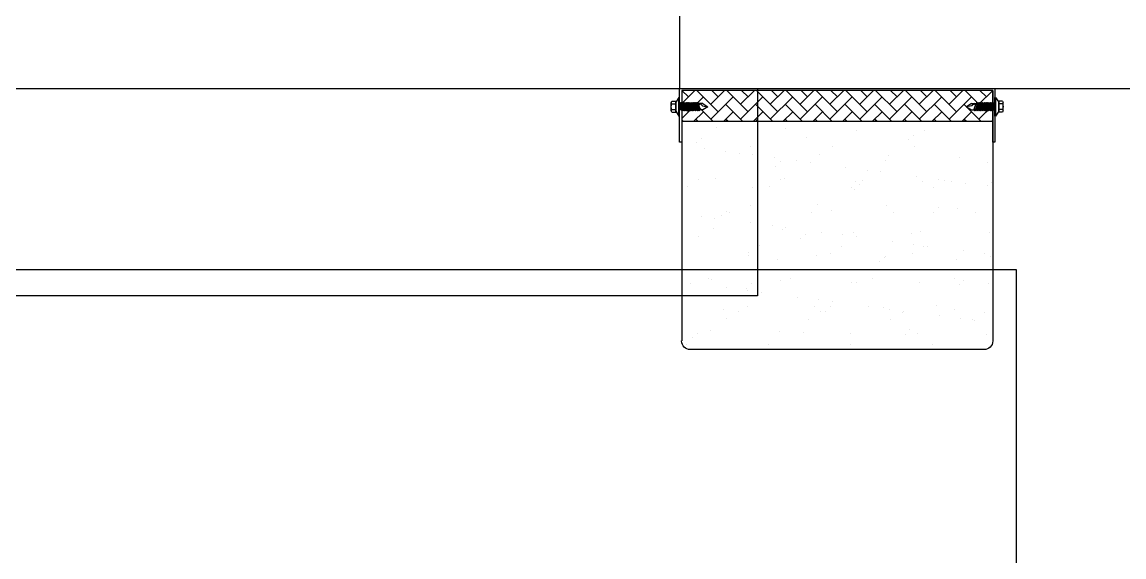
# Model space of a CAD drawing. Header units: millimetres. Extents: x 13515 to 183937, y -33900 to -660.
# Drawn here: x 58742.25 to 58758.89, y -20430.42 to -20422.35 of the extents above; entities that cross this region are included whole.
import ezdxf

# ---------------------------------------------------------------- set-up
doc = ezdxf.new("R2010")
doc.units = ezdxf.units.MM
doc.header["$LTSCALE"] = 100
doc.header["$MEASUREMENT"] = 0
doc.layers.get('0').update_dxf_attribs({"linetype": 'CONTINUOUS'})
for name, color, linetype in [('ELE7 (0.07)', 8, 'CONTINUOUS'), ('ELE9', 9, 'CONTINUOUS'), ('FIN(패널-T75 글라스울)', 6, 'CONTINUOUS'), ('OVERHEAD DOOR - ELE', 9, 'CONTINUOUS'), ('OVERHEAD DOOR - ETC', 252, 'CONTINUOUS'), ('주차-화물', 251, 'CONTINUOUS')]:
    doc.layers.add(name, color=color, linetype=linetype)

# ---------------------------------------------------------------- blocks, each defined once
blk = doc.blocks.new('A$Ca9da7916')
at = {"layer": 'ELE7 (0.07)', "ltscale": 0.002}
blk.add_line((227, 7675), (227, 10125), dxfattribs=at)
at = {"layer": 'FIN(패널-T75 글라스울)'}
for p, q in [((227, 10050), (227, 11000)), ((702, 10050), (227, 10050))]:
    blk.add_line(p, q, dxfattribs=at)
at = {"layer": 'OVERHEAD DOOR - ELE', "ltscale": 0.002}
for p, q in [((27, 10125), (27, 7675)), ((227, 10125), (27, 10125))]:
    blk.add_line(p, q, dxfattribs=at)
at = {"layer": 'OVERHEAD DOOR - ETC', "ltscale": 0.002}
for p, q in [((227, 10354), (175, 10354)), ((175, 10354), (175, 10352)), ((227, 10050), (227, 10354)), ((-10.2, 10346), (-10.2, 10346)), ((11.1, 10343.7), (11.1, 10343.7)), ((38.8, 10347.6), (38.8, 10347.6)), ((64.9, 10349.5), (64.9, 10349.5)), ((67.6, 10344.3), (67.6, 10344.3)), ((87.7, 10349.2), (87.7, 10349.2)), ((133, 10347.1), (133, 10347.1)), ((136.6, 10350.8), (136.6, 10350.8)), ((155.1, 10347.4), (155.1, 10347.4)), ((175, 10352), (225, 10352)), ((195, 10350.8), (196.2, 10352)), ((197.3, 10338.7), (210.6, 10352)), ((204.4, 10345.9), (225, 10325.3)), ((211.6, 10338.7), (224.9, 10352)), ((218.8, 10345.9), (225, 10339.7)), ((225, 10352), (225, 10052)), ((3.1, 10334.2), (3.1, 10334.2)), ((4.2, 10332.9), (4.2, 10332.9)), ((106.9, 10335.4), (106.9, 10335.4)), ((195, 10340.9), (211.6, 10324.3)), ((195, 10322.1), (204.4, 10331.5)), ((197.3, 10309.9), (218.8, 10331.5)), ((4.9, 10320.9), (4.9, 10320.9)), ((41.7, 10324.3), (41.7, 10324.3)), ((70.3, 10323.7), (70.3, 10323.7)), ((134.8, 10325.3), (134.8, 10325.3)), ((195, 10326.6), (197.3, 10324.3)), ((211.6, 10309.9), (225, 10323.3)), ((13.3, 10315.3), (13.3, 10315.3)), ((37.4, 10319.6), (37.4, 10319.6)), ((43.3, 10314.9), (43.3, 10314.9)), ((62.3, 10316.9), (62.3, 10316.9)), ((111.2, 10318.5), (111.2, 10318.5)), ((137.5, 10312.6), (137.5, 10312.6)), ((160.1, 10320.1), (160.1, 10320.1)), ((195, 10312.2), (211.6, 10295.6)), ((204.4, 10317.1), (225, 10296.6)), ((218.8, 10317.1), (225, 10310.9)), ((7.6, 10300.3), (7.6, 10300.3)), ((111.7, 10300), (111.7, 10300)), ((138.4, 10305.6), (138.4, 10305.6)), ((195, 10293.3), (204.4, 10302.8)), ((197.3, 10281.2), (218.8, 10302.8)), ((-20.3, 10294.4), (-20.3, 10294.4)), ((17.1, 10297.5), (17.1, 10297.5)), ((74.8, 10289.2), (74.8, 10289.2)), ((107.4, 10295.3), (107.4, 10295.3)), ((131.6, 10294.9), (131.6, 10294.9)), ((139.2, 10299.4), (139.2, 10299.4)), ((195, 10297.8), (197.3, 10295.6)), ((211.6, 10281.2), (225, 10294.6)), ((-9.3, 10279.5), (-9.3, 10279.5)), ((39.6, 10281.1), (39.6, 10281.1)), ((74.8, 10285.1), (74.8, 10285.1)), ((88.6, 10282.7), (88.6, 10282.7)), ((137.5, 10284.3), (137.5, 10284.3)), ((142, 10278.7), (142, 10278.7)), ((186.4, 10285.9), (186.4, 10285.9)), ((195, 10283.5), (211.6, 10266.8)), ((204.4, 10288.4), (225, 10267.8)), ((218.8, 10288.4), (225, 10282.2)), ((-6, 10272.2), (-6, 10272.2)), ((68, 10274.4), (68, 10274.4)), ((76.6, 10276), (76.6, 10276)), ((87.1, 10273.2), (87.1, 10273.2)), ((170.6, 10276.8), (170.6, 10276.8)), ((177.4, 10271), (177.4, 10271)), ((181.7, 10275.7), (181.7, 10275.7)), ((195, 10264.6), (204.4, 10274)), ((195, 10269.1), (197.3, 10266.8)), ((197.3, 10252.5), (218.8, 10274)), ((-10.3, 10267.5), (-10.3, 10267.5)), ((11.2, 10264.6), (11.2, 10264.6)), ((12.1, 10265.8), (12.1, 10265.8)), ((204.4, 10259.7), (225, 10239.1)), ((211.6, 10252.5), (225, 10265.8)), ((218.8, 10259.7), (225, 10253.5)), ((4.4, 10253.8), (4.4, 10253.8)), ((13.9, 10252.6), (13.9, 10252.6)), ((15.8, 10246.7), (15.8, 10246.7)), ((64, 10247.9), (64, 10247.9)), ((64.7, 10248.3), (64.7, 10248.3)), ((79.3, 10255.3), (79.3, 10255.3)), ((107, 10256.3), (107, 10256.3)), ((113.7, 10249.9), (113.7, 10249.9)), ((157.1, 10248.9), (157.1, 10248.9)), ((162.6, 10251.5), (162.6, 10251.5)), ((195, 10254.7), (211.6, 10238.1)), ((43.4, 10235.8), (43.4, 10235.8)), ((59.7, 10243.2), (59.7, 10243.2)), ((146.5, 10244.2), (146.5, 10244.2)), ((195, 10235.8), (204.4, 10245.3)), ((195, 10240.4), (197.3, 10238.1)), ((197.3, 10223.7), (218.8, 10245.3)), ((211.6, 10223.7), (225, 10237.1)), ((16.6, 10231.9), (16.6, 10231.9)), ((138.5, 10226.5), (138.5, 10226.5)), ((148.2, 10231), (148.2, 10231)), ((195, 10226), (211.6, 10209.4)), ((204.4, 10230.9), (225, 10210.4)), ((218.8, 10230.9), (225, 10224.7)), ((-20.2, 10215.3), (-20.2, 10215.3)), ((-9.6, 10214.5), (-9.6, 10214.5)), ((39.3, 10216.1), (39.3, 10216.1)), ((39.4, 10221.1), (39.4, 10221.1)), ((83.8, 10220.8), (83.8, 10220.8)), ((88.2, 10217.7), (88.2, 10217.7)), ((129.7, 10218.9), (129.7, 10218.9)), ((131.7, 10215.8), (131.7, 10215.8)), ((134, 10223.6), (134, 10223.6)), ((137.2, 10219.3), (137.2, 10219.3)), ((186.1, 10220.9), (186.1, 10220.9)), ((195, 10207.1), (204.4, 10216.5)), ((197.3, 10195), (218.8, 10216.5)), ((74.9, 10206), (74.9, 10206)), ((85.6, 10207.6), (85.6, 10207.6)), ((151, 10210.4), (151, 10210.4)), ((195, 10211.6), (197.3, 10209.4)), ((211.6, 10195), (225, 10208.4)), ((16.3, 10195.9), (16.3, 10195.9)), ((21.1, 10197.4), (21.1, 10197.4)), ((68.1, 10195.3), (68.1, 10195.3)), ((109.4, 10196.8), (109.4, 10196.8)), ((170.8, 10197.7), (170.8, 10197.7)), ((195, 10197.3), (211.6, 10180.6)), ((204.4, 10202.2), (225, 10181.6)), ((218.8, 10202.2), (225, 10196)), ((11.3, 10185.5), (11.3, 10185.5)), ((12, 10191.2), (12, 10191.2)), ((22.9, 10184.2), (22.9, 10184.2)), ((88.3, 10187), (88.3, 10187)), ((114.5, 10183.4), (114.5, 10183.4)), ((163.5, 10185), (163.5, 10185)), ((195, 10178.4), (204.4, 10187.8)), ((195, 10182.9), (197.3, 10180.6)), ((197.3, 10166.3), (218.8, 10187.8)), ((4.5, 10174.7), (4.5, 10174.7)), ((16.6, 10180.2), (16.6, 10180.2)), ((65.6, 10181.8), (65.6, 10181.8)), ((107.2, 10177.2), (107.2, 10177.2)), ((155.5, 10175.9), (155.5, 10175.9)), ((179.4, 10172.5), (179.4, 10172.5)), ((204.4, 10173.4), (225, 10152.9)), ((211.6, 10166.3), (225, 10179.6)), ((218.8, 10173.4), (225, 10167.3)), ((-8.3, 10169.1), (-8.3, 10169.1)), ((25.6, 10163.5), (25.6, 10163.5)), ((82, 10166.9), (82, 10166.9)), ((86.3, 10171.6), (86.3, 10171.6)), ((157.2, 10162.7), (157.2, 10162.7)), ((195, 10168.5), (211.6, 10151.9)), ((43.6, 10156.7), (43.6, 10156.7)), ((92.8, 10152.5), (92.8, 10152.5)), ((188.6, 10152.3), (188.6, 10152.3)), ((195, 10149.6), (204.4, 10159.1)), ((195, 10154.1), (197.3, 10151.9)), ((197.3, 10137.5), (218.8, 10159.1)), ((211.6, 10137.5), (225, 10150.9)), ((-7.2, 10145.9), (-7.2, 10145.9)), ((41.8, 10147.5), (41.8, 10147.5)), ((61.7, 10144.8), (61.7, 10144.8)), ((90.7, 10149.1), (90.7, 10149.1)), ((138.7, 10147.4), (138.7, 10147.4)), ((139.7, 10150.7), (139.7, 10150.7)), ((152, 10142.6), (152, 10142.6)), ((156.3, 10147.3), (156.3, 10147.3)), ((160, 10142), (160, 10142)), ((204.4, 10144.7), (225, 10124.1)), ((218.8, 10144.7), (225, 10138.5)), ((-20.1, 10136.2), (-20.1, 10136.2)), ((94.6, 10139.2), (94.6, 10139.2)), ((131.9, 10136.7), (131.9, 10136.7)), ((195, 10139.8), (211.6, 10123.2)), ((195, 10120.9), (204.4, 10130.3)), ((197.3, 10108.8), (218.8, 10130.3)), ((30.1, 10129), (30.1, 10129)), ((38.6, 10119.5), (38.6, 10119.5)), ((75.1, 10126.9), (75.1, 10126.9)), ((131.7, 10120.5), (131.7, 10120.5)), ((163.2, 10120.1), (163.2, 10120.1)), ((195, 10125.4), (197.3, 10123.2)), ((211.6, 10108.8), (225, 10122.2)), ((16.3, 10115.3), (16.3, 10115.3)), ((31.9, 10115.8), (31.9, 10115.8)), ((34.3, 10114.8), (34.3, 10114.8)), ((65.3, 10116.9), (65.3, 10116.9)), ((68.3, 10116.2), (68.3, 10116.2)), ((97.3, 10118.6), (97.3, 10118.6)), ((114.2, 10118.5), (114.2, 10118.5)), ((170.9, 10118.6), (170.9, 10118.6)), ((195, 10111), (211.6, 10094.4)), ((204.4, 10116), (225, 10095.4)), ((218.8, 10116), (225, 10109.8)), ((11.5, 10106.4), (11.5, 10106.4)), ((107.3, 10098.1), (107.3, 10098.1)), ((164.5, 10107.5), (164.5, 10107.5)), ((195, 10092.2), (204.4, 10101.6)), ((197.3, 10080), (218.8, 10101.6)), ((4.7, 10095.6), (4.7, 10095.6)), ((14, 10092.7), (14, 10092.7)), ((34.6, 10095.2), (34.6, 10095.2)), ((104.3, 10090.5), (104.3, 10090.5)), ((108.6, 10095.2), (108.6, 10095.2)), ((166.2, 10094.3), (166.2, 10094.3)), ((195, 10096.7), (197.3, 10094.4)), ((204.4, 10087.2), (225, 10066.7)), ((211.6, 10080), (225, 10093.4)), ((218.8, 10087.2), (225, 10081)), ((-6.3, 10079.4), (-6.3, 10079.4)), ((42.6, 10081), (42.6, 10081)), ((43.7, 10077.6), (43.7, 10077.6)), ((91.6, 10082.6), (91.6, 10082.6)), ((101.8, 10084.1), (101.8, 10084.1)), ((140.5, 10084.2), (140.5, 10084.2)), ((189.4, 10085.8), (189.4, 10085.8)), ((195, 10082.3), (211.6, 10065.7)), ((-9.1, 10067.4), (-9.1, 10067.4)), ((84, 10068.4), (84, 10068.4)), ((103.6, 10070.9), (103.6, 10070.9)), ((138.8, 10068.3), (138.8, 10068.3)), ((169, 10073.6), (169, 10073.6)), ((174.3, 10066.2), (174.3, 10066.2)), ((178.6, 10070.9), (178.6, 10070.9)), ((195, 10063.4), (204.4, 10072.9)), ((195, 10067.9), (197.3, 10065.7)), ((197.9, 10052), (218.8, 10072.9)), ((-19.9, 10057.1), (-19.9, 10057.1)), ((-13.4, 10062.8), (-13.4, 10062.8)), ((39.1, 10060.7), (39.1, 10060.7)), ((132, 10057.6), (132, 10057.6)), ((204.4, 10058.5), (210.9, 10052)), ((212.3, 10052), (225, 10064.7)), ((218.8, 10058.5), (225, 10052.3)), ((175, 10052), (175, 10050)), ((225, 10052), (175, 10052)), ((175, 10050), (227, 10050)), ((195, 10053.6), (196.6, 10052))]:
    blk.add_line(p, q, dxfattribs=at)
at = {"layer": 'OVERHEAD DOOR - ETC'}
for p, q in [((205, 10357.8), (200.3, 10354.8)), ((218.3, 10354.8), (200.3, 10354.8)), ((200.3, 10354.8), (200.3, 10354)), ((200.3, 10354.8), (218.3, 10354.8)), ((200.3, 10354), (218.3, 10354)), ((204.1, 10361.5), (204.1, 10357.8)), ((204.1, 10357.8), (214.6, 10357.8)), ((213.6, 10357.8), (205, 10357.8)), ((205.2, 10362), (213.4, 10362)), ((205.2, 10351.6), (211.1, 10354)), ((205.2, 10349.8), (213.5, 10353.2)), ((205.2, 10349.8), (213.5, 10353.2)), ((206.2, 10352.4), (206.2, 10354)), ((211.9, 10354), (206.2, 10351.6)), ((206.2, 10352.4), (210, 10354)), ((206.2, 10350.6), (212.5, 10353.2)), ((206.6, 10361.5), (206.6, 10357.8)), ((212, 10361.5), (212, 10357.8)), ((212.5, 10353.2), (212.5, 10354)), ((213.5, 10353.2), (212.5, 10354)), ((212.5, 10353.6), (213.5, 10353.2)), ((213.5, 10353.2), (212.5, 10352.4)), ((212.5, 10353.2), (213.5, 10353.2)), ((218.3, 10354.8), (213.6, 10357.8)), ((214.6, 10361.5), (214.6, 10357.8)), ((218.3, 10354), (218.3, 10354.8)), ((-25, 10343.7), (-25, 10060.3)), ((225, 10352), (-16.7, 10352)), ((195, 10352), (195, 10052)), ((195, 10352), (225, 10352)), ((205.2, 10351.6), (206.2, 10352.4)), ((206.2, 10351.2), (205.2, 10351.6)), ((205.2, 10351.6), (206.2, 10350.8)), ((206.2, 10351.6), (205.2, 10351.6)), ((205.2, 10347.9), (213.5, 10351.4)), ((205.2, 10347.9), (213.5, 10351.4)), ((205.2, 10349.8), (206.2, 10350.6)), ((206.2, 10349.4), (205.2, 10349.8)), ((205.2, 10349.8), (206.2, 10349)), ((206.2, 10349.8), (205.2, 10349.8)), ((205.2, 10346.1), (213.5, 10349.5)), ((205.2, 10346.1), (213.5, 10349.5)), ((205.2, 10347.9), (206.2, 10348.7)), ((206.2, 10347.5), (205.2, 10347.9)), ((205.2, 10347.9), (206.2, 10347.1)), ((206.2, 10347.9), (205.2, 10347.9)), ((205.2, 10344.3), (213.5, 10347.7)), ((205.2, 10344.3), (213.5, 10347.7)), ((205.2, 10346.1), (206.2, 10346.9)), ((206.2, 10345.7), (205.2, 10346.1)), ((205.2, 10346.1), (206.2, 10345.3)), ((206.2, 10346.1), (205.2, 10346.1)), ((205.2, 10342.4), (213.5, 10345.9)), ((205.2, 10342.4), (213.5, 10345.9)), ((205.2, 10344.3), (206.2, 10345.1)), ((206.2, 10343.9), (205.2, 10344.3)), ((205.2, 10344.3), (206.2, 10343.5)), ((206.2, 10344.3), (205.2, 10344.3)), ((205.2, 10340.6), (213.5, 10344)), ((205.2, 10340.6), (213.5, 10344)), ((205.2, 10342.4), (206.2, 10343.2)), ((206.2, 10342), (205.2, 10342.4)), ((205.2, 10342.4), (206.2, 10341.6)), ((206.2, 10342.4), (205.2, 10342.4)), ((205.2, 10338.8), (213.5, 10342.2)), ((205.2, 10338.8), (213.5, 10342.2)), ((212.5, 10352.4), (206.2, 10349.8)), ((206.2, 10350.6), (206.2, 10351.6)), ((206.2, 10348.7), (212.5, 10351.4)), ((212.5, 10350.5), (206.2, 10347.9)), ((206.2, 10348.7), (206.2, 10349.8)), ((206.2, 10346.9), (212.5, 10349.5)), ((212.5, 10348.7), (206.2, 10346.1)), ((206.2, 10346.9), (206.2, 10347.9)), ((206.2, 10345.1), (212.5, 10347.7)), ((212.5, 10346.9), (206.2, 10344.3)), ((206.2, 10345.1), (206.2, 10346.1)), ((206.2, 10343.2), (212.5, 10345.9)), ((212.5, 10345), (206.2, 10342.4)), ((206.2, 10343.2), (206.2, 10344.3)), ((206.2, 10341.4), (212.5, 10344)), ((212.5, 10343.2), (206.2, 10340.6)), ((206.2, 10341.4), (206.2, 10342.4)), ((206.2, 10339.6), (212.5, 10342.2)), ((212.5, 10351.4), (212.5, 10352.4)), ((213.5, 10351.4), (212.5, 10352.2)), ((212.5, 10351.8), (213.5, 10351.4)), ((213.5, 10351.4), (212.5, 10350.5)), ((212.5, 10351.4), (213.5, 10351.4)), ((212.5, 10349.5), (212.5, 10350.5)), ((213.5, 10349.5), (212.5, 10350.3)), ((212.5, 10349.9), (213.5, 10349.5)), ((213.5, 10349.5), (212.5, 10348.7)), ((212.5, 10349.5), (213.5, 10349.5)), ((212.5, 10347.7), (212.5, 10348.7)), ((213.5, 10347.7), (212.5, 10348.5)), ((212.5, 10348.1), (213.5, 10347.7)), ((213.5, 10347.7), (212.5, 10346.9)), ((212.5, 10347.7), (213.5, 10347.7)), ((212.5, 10345.9), (212.5, 10346.9)), ((213.5, 10345.9), (212.5, 10346.7)), ((212.5, 10346.3), (213.5, 10345.9)), ((213.5, 10345.9), (212.5, 10345)), ((212.5, 10345.9), (213.5, 10345.9)), ((212.5, 10344), (212.5, 10345)), ((213.5, 10344), (212.5, 10344.8)), ((212.5, 10344.4), (213.5, 10344)), ((213.5, 10344), (212.5, 10343.2)), ((212.5, 10344), (213.5, 10344)), ((212.5, 10342.2), (212.5, 10343.2)), ((213.5, 10342.2), (212.5, 10343)), ((212.5, 10342.6), (213.5, 10342.2)), ((213.5, 10342.2), (212.5, 10341.4)), ((212.5, 10342.2), (213.5, 10342.2)), ((225, 10352), (225, 10052)), ((205.2, 10340.6), (206.2, 10341.4)), ((206.2, 10340.2), (205.2, 10340.6)), ((205.2, 10340.6), (206.2, 10339.8)), ((206.2, 10340.6), (205.2, 10340.6)), ((205.2, 10336.9), (213.5, 10340.4)), ((205.2, 10336.9), (213.5, 10340.4)), ((205.2, 10338.8), (206.2, 10339.6)), ((206.2, 10338.4), (205.2, 10338.8)), ((205.2, 10338.8), (206.2, 10338)), ((206.2, 10338.8), (205.2, 10338.8)), ((205.2, 10335.1), (213.5, 10338.5)), ((205.2, 10335.1), (213.5, 10338.5)), ((205.2, 10336.9), (206.2, 10337.7)), ((206.2, 10336.5), (205.2, 10336.9)), ((205.2, 10336.9), (206.2, 10336.1)), ((206.2, 10336.9), (205.2, 10336.9)), ((205.2, 10335.1), (206.2, 10335.9)), ((206.2, 10334.7), (205.2, 10335.1)), ((205.2, 10335.1), (206.2, 10334.3)), ((206.2, 10335.1), (205.2, 10335.1)), ((212.5, 10341.4), (206.2, 10338.8)), ((206.2, 10339.6), (206.2, 10340.6)), ((206.2, 10337.7), (212.5, 10340.4)), ((212.5, 10339.5), (206.2, 10336.9)), ((206.2, 10337.7), (206.2, 10338.8)), ((206.2, 10335.9), (212.5, 10338.5)), ((212.5, 10337.7), (206.2, 10335.1)), ((206.2, 10335.9), (206.2, 10336.9)), ((206.2, 10333.7), (210.4, 10335.5)), ((206.2, 10331.6), (206.2, 10335.1)), ((209.3, 10326.8), (206.2, 10331.6)), ((210, 10331.8), (209.3, 10326.8)), ((212.5, 10331.6), (209.3, 10326.8)), ((212.5, 10334.3), (210, 10331.8)), ((210.4, 10335.4), (213.5, 10336.7)), ((210.4, 10335.4), (213.5, 10336.7)), ((210.4, 10335.4), (211.4, 10336.3)), ((210.4, 10335.5), (212.5, 10334.3)), ((211.4, 10335.4), (210.4, 10335.4)), ((211.4, 10336.3), (212.5, 10336.7)), ((212.5, 10335.9), (211.4, 10335.4)), ((212.5, 10340.4), (212.5, 10341.4)), ((213.5, 10340.4), (212.5, 10341.2)), ((212.5, 10340.8), (213.5, 10340.4)), ((213.5, 10340.4), (212.5, 10339.5)), ((212.5, 10340.4), (213.5, 10340.4)), ((212.5, 10338.5), (212.5, 10339.5)), ((213.5, 10338.5), (212.5, 10339.3)), ((212.5, 10338.9), (213.5, 10338.5)), ((213.5, 10338.5), (212.5, 10337.7)), ((212.5, 10338.5), (213.5, 10338.5)), ((212.5, 10336.7), (212.5, 10337.7)), ((213.5, 10336.7), (212.5, 10337.5)), ((212.5, 10337.1), (213.5, 10336.7)), ((213.5, 10336.7), (212.5, 10335.9)), ((212.5, 10336.7), (213.5, 10336.7)), ((212.5, 10331.6), (212.5, 10335.9)), ((209.3, 10077.2), (206.2, 10072.4)), ((212.5, 10072.4), (209.3, 10077.2)), ((210, 10072.2), (209.3, 10077.2)), ((205.2, 10068.9), (206.2, 10069.7)), ((206.2, 10069.3), (205.2, 10068.9)), ((205.2, 10068.9), (213.5, 10065.5)), ((205.2, 10068.9), (213.5, 10065.5)), ((206.2, 10068.9), (205.2, 10068.9)), ((205.2, 10068.9), (206.2, 10068.1)), ((205.2, 10067.1), (206.2, 10067.9)), ((206.2, 10067.5), (205.2, 10067.1)), ((205.2, 10067.1), (213.5, 10063.6)), ((205.2, 10067.1), (213.5, 10063.6)), ((206.2, 10067.1), (205.2, 10067.1)), ((205.2, 10067.1), (206.2, 10066.3)), ((205.2, 10065.2), (206.2, 10066)), ((206.2, 10072.4), (206.2, 10068.9)), ((206.2, 10070.3), (210.4, 10068.5)), ((212.5, 10066.3), (206.2, 10068.9)), ((206.2, 10068.1), (206.2, 10067.1)), ((206.2, 10068.1), (212.5, 10065.5)), ((212.5, 10064.5), (206.2, 10067.1)), ((206.2, 10066.3), (206.2, 10065.2)), ((206.2, 10066.3), (212.5, 10063.6)), ((212.5, 10069.7), (210, 10072.2)), ((210.4, 10068.5), (212.5, 10069.7)), ((210.4, 10068.6), (213.5, 10067.3)), ((210.4, 10068.6), (213.5, 10067.3)), ((211.4, 10068.6), (210.4, 10068.6)), ((210.4, 10068.6), (211.4, 10067.7)), ((212.5, 10068.1), (211.4, 10068.6)), ((211.4, 10067.7), (212.5, 10067.3)), ((212.5, 10072.4), (212.5, 10068.1)), ((213.5, 10067.3), (212.5, 10068.1)), ((212.5, 10067.3), (212.5, 10066.3)), ((212.5, 10067.3), (213.5, 10067.3)), ((212.5, 10066.9), (213.5, 10067.3)), ((213.5, 10067.3), (212.5, 10066.5)), ((213.5, 10065.5), (212.5, 10066.3)), ((206.2, 10065.6), (205.2, 10065.2)), ((205.2, 10065.2), (213.5, 10061.8)), ((205.2, 10065.2), (213.5, 10061.8)), ((206.2, 10065.2), (205.2, 10065.2)), ((205.2, 10065.2), (206.2, 10064.4)), ((205.2, 10063.4), (206.2, 10064.2)), ((206.2, 10063.8), (205.2, 10063.4)), ((205.2, 10063.4), (213.5, 10060)), ((205.2, 10063.4), (213.5, 10060)), ((206.2, 10063.4), (205.2, 10063.4)), ((205.2, 10063.4), (206.2, 10062.6)), ((205.2, 10061.6), (206.2, 10062.4)), ((206.2, 10062), (205.2, 10061.6)), ((205.2, 10061.6), (213.5, 10058.1)), ((205.2, 10061.6), (213.5, 10058.1)), ((206.2, 10061.6), (205.2, 10061.6)), ((205.2, 10061.6), (206.2, 10060.8)), ((205.2, 10059.7), (206.2, 10060.5)), ((206.2, 10060.1), (205.2, 10059.7)), ((205.2, 10059.7), (213.5, 10056.3)), ((205.2, 10059.7), (213.5, 10056.3)), ((206.2, 10059.7), (205.2, 10059.7)), ((205.2, 10059.7), (206.2, 10058.9)), ((205.2, 10057.9), (206.2, 10058.7)), ((206.2, 10058.3), (205.2, 10057.9)), ((205.2, 10057.9), (213.5, 10054.5)), ((205.2, 10057.9), (213.5, 10054.5)), ((206.2, 10057.9), (205.2, 10057.9)), ((205.2, 10057.9), (206.2, 10057.1)), ((205.2, 10056.1), (206.2, 10056.9)), ((206.2, 10056.5), (205.2, 10056.1)), ((205.2, 10056.1), (213.5, 10052.6)), ((205.2, 10056.1), (213.5, 10052.6)), ((206.2, 10056.1), (205.2, 10056.1)), ((205.2, 10056.1), (206.2, 10055.3)), ((212.5, 10062.6), (206.2, 10065.2)), ((206.2, 10064.4), (206.2, 10063.4)), ((206.2, 10064.4), (212.5, 10061.8)), ((212.5, 10060.8), (206.2, 10063.4)), ((206.2, 10062.6), (206.2, 10061.6)), ((206.2, 10062.6), (212.5, 10060)), ((212.5, 10059), (206.2, 10061.6)), ((206.2, 10060.8), (206.2, 10059.7)), ((206.2, 10060.8), (212.5, 10058.1)), ((212.5, 10057.1), (206.2, 10059.7)), ((206.2, 10058.9), (206.2, 10057.9)), ((206.2, 10058.9), (212.5, 10056.3)), ((212.5, 10055.3), (206.2, 10057.9)), ((206.2, 10057.1), (206.2, 10056.1)), ((206.2, 10057.1), (212.5, 10054.5)), ((212.5, 10053.5), (206.2, 10056.1)), ((206.2, 10055.3), (206.2, 10054.2)), ((206.2, 10055.3), (212.5, 10052.6)), ((212.5, 10065.5), (212.5, 10064.5)), ((212.5, 10065.1), (213.5, 10065.5)), ((213.5, 10065.5), (212.5, 10064.7)), ((212.5, 10065.5), (213.5, 10065.5)), ((213.5, 10063.6), (212.5, 10064.5)), ((212.5, 10063.6), (212.5, 10062.6)), ((212.5, 10063.2), (213.5, 10063.6)), ((213.5, 10063.6), (212.5, 10062.8)), ((212.5, 10063.6), (213.5, 10063.6)), ((213.5, 10061.8), (212.5, 10062.6)), ((212.5, 10061.8), (212.5, 10060.8)), ((212.5, 10061.8), (213.5, 10061.8)), ((212.5, 10061.4), (213.5, 10061.8)), ((213.5, 10061.8), (212.5, 10061)), ((213.5, 10060), (212.5, 10060.8)), ((212.5, 10060), (212.5, 10059)), ((212.5, 10059.6), (213.5, 10060)), ((213.5, 10060), (212.5, 10059.2)), ((212.5, 10060), (213.5, 10060)), ((213.5, 10058.1), (212.5, 10059)), ((212.5, 10058.1), (212.5, 10057.1)), ((212.5, 10057.7), (213.5, 10058.1)), ((213.5, 10058.1), (212.5, 10057.3)), ((212.5, 10058.1), (213.5, 10058.1)), ((213.5, 10056.3), (212.5, 10057.1)), ((212.5, 10056.3), (212.5, 10055.3)), ((212.5, 10055.9), (213.5, 10056.3)), ((213.5, 10056.3), (212.5, 10055.5)), ((212.5, 10056.3), (213.5, 10056.3)), ((213.5, 10054.5), (212.5, 10055.3)), ((225, 10052), (-16.7, 10052)), ((225, 10052), (195, 10052)), ((200.3, 10049.2), (200.3, 10050)), ((200.3, 10050), (218.3, 10050)), ((218.3, 10049.2), (200.3, 10049.2)), ((205, 10046.2), (200.3, 10049.2)), ((200.3, 10049.2), (218.3, 10049.2)), ((204.1, 10046.2), (214.6, 10046.2)), ((204.1, 10042.5), (204.1, 10046.2)), ((213.6, 10046.2), (205, 10046.2)), ((205.2, 10054.2), (206.2, 10055)), ((206.2, 10054.6), (205.2, 10054.2)), ((205.2, 10054.2), (213.5, 10050.8)), ((205.2, 10054.2), (213.5, 10050.8)), ((206.2, 10054.2), (205.2, 10054.2)), ((205.2, 10054.2), (206.2, 10053.4)), ((205.2, 10052.4), (206.2, 10053.2)), ((206.2, 10052.8), (205.2, 10052.4)), ((205.2, 10052.4), (211.1, 10050)), ((206.2, 10052.4), (205.2, 10052.4)), ((205.2, 10052.4), (206.2, 10051.6)), ((212.5, 10051.6), (206.2, 10054.2)), ((206.2, 10053.4), (206.2, 10052.4)), ((206.2, 10053.4), (212.5, 10050.8)), ((211.9, 10050), (206.2, 10052.4)), ((206.2, 10051.6), (206.2, 10050)), ((206.2, 10051.6), (210, 10050)), ((206.6, 10042.5), (206.6, 10046.2)), ((212, 10042.5), (212, 10046.2)), ((212.5, 10054.5), (212.5, 10053.5)), ((212.5, 10054.1), (213.5, 10054.5)), ((213.5, 10054.5), (212.5, 10053.7)), ((212.5, 10054.5), (213.5, 10054.5)), ((213.5, 10052.6), (212.5, 10053.5)), ((212.5, 10052.6), (212.5, 10051.6)), ((212.5, 10052.2), (213.5, 10052.6)), ((213.5, 10052.6), (212.5, 10051.8)), ((212.5, 10052.6), (213.5, 10052.6)), ((213.5, 10050.8), (212.5, 10051.6)), ((212.5, 10050.8), (212.5, 10050)), ((212.5, 10050.4), (213.5, 10050.8)), ((213.5, 10050.8), (212.5, 10050)), ((212.5, 10050.8), (213.5, 10050.8)), ((218.3, 10049.2), (213.6, 10046.2)), ((214.6, 10042.5), (214.6, 10046.2)), ((218.3, 10050), (218.3, 10049.2)), ((205.2, 10042), (213.4, 10042))]:
    blk.add_line(p, q, dxfattribs=at)
for centre, radius, start, end in [((205.3, 10360.1), 1.86, 46.9662, 133.0338), ((209.3, 10354.4), 7.61, 69.1195, 110.8805), ((213.3, 10360.1), 1.86, 46.9662, 133.0338), ((-16.7, 10343.7), 8.33, 90, 180), ((-16.7, 10060.3), 8.33, 180, 270), ((205.3, 10043.9), 1.86, 226.9662, 313.0338), ((209.3, 10049.6), 7.61, 249.1195, 290.8805), ((213.3, 10043.9), 1.86, 226.9662, 313.0338)]:
    blk.add_arc(centre, radius, start, end, dxfattribs=at)
blk = doc.blocks.new('A$C9dd89177')
at = {"layer": '주차-화물', "ltscale": 0.1}
blk.add_lwpolyline([(0, 0), (11000, 0), (11000, 3250), (0, 3250), (0, 0), (11000, 3250)], dxfattribs=at)
blk = doc.blocks.new('B2FF')
at = {"layer": 'ELE9', "ltscale": 0.1, "xscale": -1, "rotation": 270}
blk.add_blockref('A$Ca9da7916', (37240924.7, 564844.3), dxfattribs=at)
at = {"layer": 'ELE9', "ltscale": 0.1, "rotation": 90.00000000000001}
blk.add_blockref('A$C9dd89177', (37251299.7, 553896.3), dxfattribs=at)

msp = doc.modelspace()

# ---------------------------------------------------------------- block references
at = {"xscale": 0.01565177005511743, "yscale": 0.01565177005511743, "zscale": 0.01565177005511743}
msp.add_blockref('B2FF', (-524291.512, -29267.715), dxfattribs=at)

doc.saveas('drawing.dxf')
